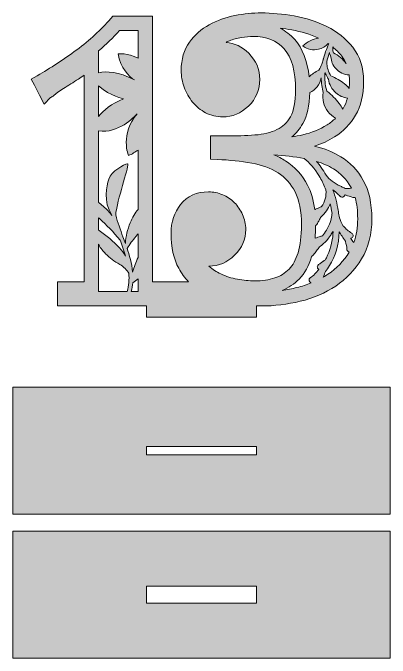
# Model space of a CAD drawing. Header units: inches. Extents: x 2.77 to 7.23, y -8.81 to -1.19.
import ezdxf

# ---------------------------------------------------------------- set-up
doc = ezdxf.new("R2010")
doc.units = ezdxf.units.IN
doc.header["$MEASUREMENT"] = 0
doc.layers.add('_U+2018_U+043B_U+043E_U+0439_1', color=7, linetype='Continuous')

# ---------------------------------------------------------------- blocks, each defined once
blk = doc.blocks.new('block 2')
at = {"layer": '_U+2018_U+043B_U+043E_U+0439_1', "true_color": 0xffffff}
h = blk.add_hatch(color=7, dxfattribs=at)
h.dxf.hatch_style = 2
edge = h.paths.add_edge_path()
edge.add_spline(control_points=[(6.9135, -3.1664), (6.8467, -3.0482), (6.7568, -2.9541), (6.6464, -2.8868), (6.5558, -2.8317), (6.452, -2.79), (6.3369, -2.7624), (6.4225, -2.7349), (6.5018, -2.6982), (6.5738, -2.6526), (6.6769, -2.5873), (6.7607, -2.5009), (6.8227, -2.3959), (6.8855, -2.2894), (6.9174, -2.1547), (6.9174, -1.9956), (6.9174, -1.8352), (6.8739, -1.6995), (6.7882, -1.5924), (6.7071, -1.491), (6.6045, -1.4088), (6.4833, -1.3482), (6.3657, -1.2894), (6.2352, -1.2473), (6.0955, -1.2229), (5.959, -1.1991), (5.8283, -1.187), (5.7071, -1.187), (5.6069, -1.187), (5.502, -1.1976), (5.3955, -1.2186), (5.2857, -1.2402), (5.1837, -1.2765), (5.0922, -1.3265), (4.9967, -1.3785), (4.9174, -1.4483), (4.8564, -1.5337), (4.7925, -1.6232), (4.76, -1.7351), (4.76, -1.8663), (4.76, -1.9343), (4.7718, -2.0014), (4.795, -2.0655), (4.8181, -2.1297), (4.8517, -2.1886), (4.8947, -2.2405), (4.9385, -2.2935), (4.9905, -2.3361), (5.0492, -2.3673), (5.1102, -2.3997), (5.1778, -2.4163), (5.25, -2.4163), (5.3641, -2.4163), (5.4667, -2.3735), (5.5548, -2.2891), (5.644, -2.2038), (5.6891, -2.0972), (5.6891, -1.9725), (5.6891, -1.8546), (5.6452, -1.7508), (5.5585, -1.664), (5.4817, -1.5873), (5.3916, -1.544), (5.2903, -1.5351), (5.3028, -1.5283), (5.3158, -1.5223), (5.3292, -1.517), (5.3743, -1.4992), (5.4223, -1.486), (5.4715, -1.4778), (5.5221, -1.4694), (5.5688, -1.4651), (5.6101, -1.4651), (5.7683, -1.4651), (5.8883, -1.5134), (5.9772, -1.6127), (6.0672, -1.7134), (6.1129, -1.8764), (6.1129, -2.0971), (6.1129, -2.2357), (6.0924, -2.3423), (6.0521, -2.4139), (6.0126, -2.484), (5.9604, -2.534), (5.8925, -2.5666), (5.8192, -2.6019), (5.7316, -2.6232), (5.6321, -2.6301), (5.5238, -2.6376), (5.4077, -2.6414), (5.2869, -2.6414), (5.2869, -2.6414), (5.19, -2.6414), (5.19, -2.6414), (5.19, -2.6414), (5.1063, -2.6414), (5.1063, -2.6414), (5.1063, -2.6414), (5.1063, -2.7251), (5.1063, -2.7251), (5.1063, -2.7251), (5.1063, -2.8359), (5.1063, -2.8359), (5.1063, -2.8359), (5.1063, -2.9161), (5.1063, -2.9161), (5.1063, -2.9161), (5.1865, -2.9195), (5.1865, -2.9195), (5.3302, -2.9255), (5.4671, -2.9399), (5.5933, -2.9621), (5.7127, -2.9832), (5.8174, -3.022), (5.9046, -3.0774), (5.9897, -3.1314), (6.0556, -3.2048), (6.1062, -3.3017), (6.1566, -3.3984), (6.1821, -3.5307), (6.1821, -3.6947), (6.1821, -3.8242), (6.1686, -3.9341), (6.142, -4.0211), (6.1168, -4.1033), (6.0808, -4.1688), (6.035, -4.2159), (5.9886, -4.2636), (5.9339, -4.2975), (5.8677, -4.3195), (5.7981, -4.3427), (5.7177, -4.3545), (5.6286, -4.3545), (5.5632, -4.3545), (5.4945, -4.3479), (5.4244, -4.3351), (5.3563, -4.3226), (5.2901, -4.3014), (5.2276, -4.2723), (5.1765, -4.2484), (5.1297, -4.2174), (5.0882, -4.18), (5.2039, -4.179), (5.306, -4.136), (5.3916, -4.0523), (5.4788, -3.967), (5.5229, -3.8638), (5.5229, -3.7455), (5.5229, -3.6847), (5.5104, -3.6258), (5.4856, -3.5705), (5.4613, -3.5165), (5.4291, -3.4693), (5.3899, -3.4301), (5.3502, -3.3903), (5.3033, -3.3587), (5.2506, -3.3362), (5.1971, -3.3133), (5.141, -3.3017), (5.0838, -3.3017), (4.9437, -3.3017), (4.8325, -3.3518), (4.7531, -3.4507), (4.678, -3.544), (4.64, -3.6587), (4.64, -3.7917), (4.64, -3.9561), (4.6706, -4.0955), (4.7311, -4.2058), (4.7635, -4.2652), (4.8023, -4.3185), (4.8468, -4.3658), (4.8468, -4.3658), (4.746, -4.3658), (4.746, -4.3658), (4.746, -4.3658), (4.6877, -4.3658), (4.6877, -4.3658), (4.6877, -4.3658), (4.6606, -4.3658), (4.6606, -4.3658), (4.6606, -4.3658), (4.4206, -4.3658), (4.4206, -4.3658), (4.4206, -4.3658), (4.4206, -1.3102), (4.4206, -1.3102), (4.4206, -1.3102), (4.4206, -1.2247), (4.4206, -1.2247), (4.4206, -1.2247), (4.3351, -1.2247), (4.3351, -1.2247), (4.3351, -1.2247), (3.9908, -1.2247), (3.9908, -1.2247), (3.9908, -1.2247), (3.9517, -1.2247), (3.9517, -1.2247), (3.9517, -1.2247), (3.9262, -1.2543), (3.9262, -1.2543), (3.8113, -1.3873), (3.6763, -1.5116), (3.525, -1.6235), (3.3711, -1.7374), (3.2137, -1.8402), (3.0572, -1.9292), (3.0572, -1.9292), (2.9857, -1.9698), (2.9857, -1.9698), (2.9857, -1.9698), (3.0236, -2.0429), (3.0236, -2.0429), (3.0236, -2.0429), (3.0849, -2.1608), (3.0849, -2.1608), (3.0849, -2.1608), (3.1387, -2.2642), (3.1387, -2.2642), (3.1387, -2.2642), (3.2153, -2.1876), (3.2153, -2.1876), (3.2296, -2.1819), (3.243, -2.1732), (3.2553, -2.1617), (3.2553, -2.1617), (3.3013, -2.1241), (3.3013, -2.1241), (3.3013, -2.1241), (3.3671, -2.0802), (3.3671, -2.0802), (3.4244, -2.0452), (3.484, -2.0079), (3.5441, -1.9693), (3.5663, -1.9551), (3.5893, -1.9399), (3.613, -1.9238), (3.613, -1.9238), (3.613, -4.3658), (3.613, -4.3658), (3.613, -4.3658), (3.3824, -4.3658), (3.3824, -4.3658), (3.3824, -4.3658), (3.297, -4.3658), (3.297, -4.3658), (3.297, -4.3658), (3.297, -4.4513), (3.297, -4.4513), (3.297, -4.4513), (3.297, -4.5645), (3.297, -4.5645), (3.297, -4.5645), (3.297, -4.6499), (3.297, -4.6499), (3.297, -4.6499), (3.3824, -4.6499), (3.3824, -4.6499), (3.3824, -4.6499), (4.35, -4.6499), (4.35, -4.6499), (4.35, -4.6499), (4.35, -4.7818), (4.35, -4.7818), (4.35, -4.7818), (5.65, -4.7818), (5.65, -4.7818), (5.65, -4.7818), (5.65, -4.6502), (5.65, -4.6502), (5.669, -4.6507), (5.688, -4.651), (5.7071, -4.651), (5.8606, -4.651), (6.0155, -4.6324), (6.1677, -4.5956), (6.3227, -4.5581), (6.4638, -4.4974), (6.5869, -4.4154), (6.712, -4.332), (6.8153, -4.2237), (6.8938, -4.0934), (6.9738, -3.9607), (7.0143, -3.8017), (7.0143, -3.6208), (7.0143, -3.4377), (6.9804, -3.2848), (6.9135, -3.1664)], knot_values=[0, 0, 0, 0, 1, 1, 1, 2, 2, 2, 3, 3, 3, 4, 4, 4, 5, 5, 5, 6, 6, 6, 7, 7, 7, 8, 8, 8, 9, 9, 9, 10, 10, 10, 11, 11, 11, 12, 12, 12, 13, 13, 13, 14, 14, 14, 15, 15, 15, 16, 16, 16, 17, 17, 17, 18, 18, 18, 19, 19, 19, 20, 20, 20, 21, 21, 21, 22, 22, 22, 23, 23, 23, 24, 24, 24, 25, 25, 25, 26, 26, 26, 27, 27, 27, 28, 28, 28, 29, 29, 29, 30, 30, 30, 31, 31, 31, 32, 32, 32, 33, 33, 33, 34, 34, 34, 35, 35, 35, 36, 36, 36, 37, 37, 37, 38, 38, 38, 39, 39, 39, 40, 40, 40, 41, 41, 41, 42, 42, 42, 43, 43, 43, 44, 44, 44, 45, 45, 45, 46, 46, 46, 47, 47, 47, 48, 48, 48, 49, 49, 49, 50, 50, 50, 51, 51, 51, 52, 52, 52, 53, 53, 53, 54, 54, 54, 55, 55, 55, 56, 56, 56, 57, 57, 57, 58, 58, 58, 59, 59, 59, 60, 60, 60, 61, 61, 61, 62, 62, 62, 63, 63, 63, 64, 64, 64, 65, 65, 65, 66, 66, 66, 67, 67, 67, 68, 68, 68, 69, 69, 69, 70, 70, 70, 71, 71, 71, 72, 72, 72, 73, 73, 73, 74, 74, 74, 75, 75, 75, 76, 76, 76, 77, 77, 77, 78, 78, 78, 79, 79, 79, 80, 80, 80, 81, 81, 81, 82, 82, 82, 83, 83, 83, 84, 84, 84, 85, 85, 85, 86, 86, 86, 87, 87, 87, 88, 88, 88, 89, 89, 89, 90, 90, 90, 91, 91, 91, 92, 92, 92, 93, 93, 93, 94, 94, 94, 95, 95, 95, 96, 96, 96, 96], degree=3, periodic=1)
edge = h.paths.add_edge_path()
edge.add_spline(control_points=[(4.2497, -4.0798), (4.2249, -4.1315), (4.2039, -4.1884), (4.186, -4.2524), (4.1859, -4.252), (4.1857, -4.2516), (4.1856, -4.2511), (4.1759, -4.1476), (4.1456, -4.0473), (4.12, -3.9709), (4.15, -3.9213), (4.1874, -3.875), (4.2236, -3.8302), (4.2323, -3.8195), (4.241, -3.8086), (4.2497, -3.7977), (4.2497, -3.7977), (4.2497, -4.0798), (4.2497, -4.0798)], knot_values=[0, 0, 0, 0, 1, 1, 1, 2, 2, 2, 3, 3, 3, 4, 4, 4, 5, 5, 5, 6, 6, 6, 6], degree=3, periodic=1)
edge = h.paths.add_edge_path()
edge.add_spline(control_points=[(3.7839, -2.0506), (3.9248, -2.173), (4.0771, -2.2025), (4.0771, -2.2025), (3.9323, -2.2596), (3.8405, -2.3406), (3.7839, -2.4104), (3.7839, -2.4104), (3.7839, -2.0506), (3.7839, -2.0506)], knot_values=[0, 0, 0, 0, 1, 1, 1, 2, 2, 2, 3, 3, 3, 3], degree=3, periodic=1)
edge = h.paths.add_edge_path()
edge.add_spline(control_points=[(3.7839, -3.6077), (3.7884, -3.6121), (3.793, -3.6167), (3.7976, -3.6209), (3.875, -3.6921), (3.954, -3.7745), (4.0391, -3.8726), (4.0602, -3.9301), (4.0835, -3.9949), (4.1023, -4.0604), (4.0812, -4.0275), (4.057, -3.9954), (4.0298, -3.9644), (3.9599, -3.8847), (3.8736, -3.8213), (3.7901, -3.7599), (3.7901, -3.7599), (3.7839, -3.7553), (3.7839, -3.7553), (3.7839, -3.7553), (3.7839, -3.6077), (3.7839, -3.6077)], knot_values=[0, 0, 0, 0, 1, 1, 1, 2, 2, 2, 3, 3, 3, 4, 4, 4, 5, 5, 5, 6, 6, 6, 7, 7, 7, 7], degree=3, periodic=1)
edge = h.paths.add_edge_path()
edge.add_spline(control_points=[(4.0997, -3.912), (4.0903, -3.8856), (4.0807, -3.8592), (4.0712, -3.8333), (4.0405, -3.7491), (4.0088, -3.6621), (3.9861, -3.5757), (3.9866, -3.5611), (3.9881, -3.5463), (3.9901, -3.5316), (4.0212, -3.3445), (4.1521, -2.9734), (4.1236, -2.9718), (4.0917, -2.97), (3.9303, -3.064), (3.9037, -3.1509), (3.8779, -3.2351), (3.8338, -3.4128), (3.9396, -3.5788), (3.9398, -3.5795), (3.94, -3.5802), (3.9402, -3.5809), (3.9303, -3.5662), (3.9199, -3.5529), (3.909, -3.5408), (3.874, -3.5018), (3.8328, -3.468), (3.793, -3.4354), (3.79, -3.4329), (3.7869, -3.4304), (3.7839, -3.4278), (3.7839, -3.4278), (3.7839, -2.5793), (3.7839, -2.5793), (4.0109, -2.6196), (4.205, -2.416), (4.2379, -2.3793), (4.0326, -2.6194), (4.1366, -2.8739), (4.1366, -2.8739), (4.1797, -2.8546), (4.2171, -2.8323), (4.2497, -2.808), (4.2497, -2.808), (4.2497, -3.5088), (4.2497, -3.5088), (4.2132, -3.5538), (4.1817, -3.6073), (4.1569, -3.6683), (4.1252, -3.7463), (4.106, -3.8281), (4.0997, -3.912)], knot_values=[0, 0, 0, 0, 1, 1, 1, 2, 2, 2, 3, 3, 3, 4, 4, 4, 5, 5, 5, 6, 6, 6, 7, 7, 7, 8, 8, 8, 9, 9, 9, 10, 10, 10, 11, 11, 11, 12, 12, 12, 13, 13, 13, 14, 14, 14, 15, 15, 15, 16, 16, 16, 17, 17, 17, 17], degree=3, periodic=1)
edge = h.paths.add_edge_path()
edge.add_spline(control_points=[(3.7839, -1.6357), (3.8725, -1.5597), (3.9547, -1.4794), (4.0295, -1.3956), (4.0295, -1.3956), (4.2497, -1.3956), (4.2497, -1.3956), (4.2497, -1.3956), (4.2497, -1.7233), (4.2497, -1.7233), (4.1236, -1.6558), (4.0141, -1.6706), (4.0141, -1.6706), (4.0441, -1.8411), (4.1436, -1.9358), (4.2062, -1.9798), (4.0191, -1.8772), (3.8743, -1.876), (3.7839, -1.8941), (3.7839, -1.8941), (3.7839, -1.7582), (3.7839, -1.7582), (3.7839, -1.7582), (3.7839, -1.6357), (3.7839, -1.6357)], knot_values=[0, 0, 0, 0, 1, 1, 1, 2, 2, 2, 3, 3, 3, 4, 4, 4, 5, 5, 5, 6, 6, 6, 7, 7, 7, 8, 8, 8, 8], degree=3, periodic=1)
edge = h.paths.add_edge_path()
edge.add_spline(control_points=[(3.7839, -4.4513), (3.7839, -4.4513), (3.7839, -3.9223), (3.7839, -3.9223), (3.7844, -3.9235), (3.7849, -3.9247), (3.7855, -3.926), (3.8072, -3.9715), (3.8412, -4.0087), (3.8658, -4.0335), (3.9164, -4.0843), (3.968, -4.1232), (4.0332, -4.1593), (4.0808, -4.1857), (4.1174, -4.2309), (4.1411, -4.2633), (4.1468, -4.3401), (4.1398, -4.4112), (4.1203, -4.479), (4.1203, -4.479), (3.7839, -4.479), (3.7839, -4.479), (3.7839, -4.479), (3.7839, -4.4513), (3.7839, -4.4513)], knot_values=[0, 0, 0, 0, 1, 1, 1, 2, 2, 2, 3, 3, 3, 4, 4, 4, 5, 5, 5, 6, 6, 6, 7, 7, 7, 8, 8, 8, 8], degree=3, periodic=1)
edge = h.paths.add_edge_path()
edge.add_spline(control_points=[(4.2497, -4.479), (4.2497, -4.479), (4.1694, -4.479), (4.1694, -4.479), (4.1779, -4.4457), (4.1838, -4.4116), (4.1867, -4.3761), (4.2087, -4.363), (4.2297, -4.3473), (4.2497, -4.329), (4.2497, -4.329), (4.2497, -4.4513), (4.2497, -4.4513), (4.2497, -4.4513), (4.2497, -4.479), (4.2497, -4.479)], knot_values=[0, 0, 0, 0, 1, 1, 1, 2, 2, 2, 3, 3, 3, 4, 4, 4, 5, 5, 5, 5], degree=3, periodic=1)
edge = h.paths.add_edge_path()
edge.add_spline(control_points=[(6.7678, -3.2488), (6.7698, -3.2523), (6.7715, -3.2562), (6.7735, -3.2599), (6.7586, -3.2607), (6.743, -3.2609), (6.7267, -3.2609), (6.7174, -3.261), (6.7081, -3.261), (6.6989, -3.2612), (6.6827, -3.2539), (6.6678, -3.2468), (6.655, -3.2406), (6.655, -3.2406), (6.6468, -3.2367), (6.6468, -3.2367), (6.5656, -3.1976), (6.5151, -3.1593), (6.4732, -3.105), (6.4552, -3.0734), (6.4361, -3.0431), (6.4161, -3.0151), (6.397, -2.9874), (6.3788, -2.9636), (6.3609, -2.9424), (6.4338, -2.9647), (6.5003, -2.9938), (6.5593, -3.0297), (6.6451, -3.0819), (6.7152, -3.1557), (6.7678, -3.2488)], knot_values=[0, 0, 0, 0, 1, 1, 1, 2, 2, 2, 3, 3, 3, 4, 4, 4, 5, 5, 5, 6, 6, 6, 7, 7, 7, 8, 8, 8, 9, 9, 9, 10, 10, 10, 10], degree=3, periodic=1)
edge = h.paths.add_edge_path()
edge.add_spline(control_points=[(6.3493, -3.7014), (6.3552, -3.6988), (6.3603, -3.6944), (6.3637, -3.6886), (6.3637, -3.6886), (6.3647, -3.6867), (6.3647, -3.6867), (6.3711, -3.6735), (6.3784, -3.6608), (6.386, -3.6473), (6.3931, -3.6349), (6.4005, -3.622), (6.4071, -3.6086), (6.4082, -3.6066), (6.4091, -3.6047), (6.4099, -3.6027), (6.4612, -3.5544), (6.4997, -3.5002), (6.523, -3.444), (6.5312, -3.4795), (6.5379, -3.516), (6.5433, -3.5542), (6.543, -3.5616), (6.5423, -3.5703), (6.5411, -3.5807), (6.5368, -3.634), (6.5163, -3.6889), (6.4764, -3.7547), (6.4623, -3.779), (6.4471, -3.8008), (6.4298, -3.8215), (6.4238, -3.8235), (6.4179, -3.8256), (6.412, -3.8277), (6.412, -3.8277), (6.4029, -3.8309), (6.4029, -3.8309), (6.3934, -3.8344), (6.3646, -3.8439), (6.3427, -3.8502), (6.347, -3.8033), (6.3492, -3.7536), (6.3493, -3.7014)], knot_values=[0, 0, 0, 0, 1, 1, 1, 2, 2, 2, 3, 3, 3, 4, 4, 4, 5, 5, 5, 6, 6, 6, 7, 7, 7, 8, 8, 8, 9, 9, 9, 10, 10, 10, 11, 11, 11, 12, 12, 12, 13, 13, 13, 14, 14, 14, 14], degree=3, periodic=1)
edge = h.paths.add_edge_path()
edge.add_spline(control_points=[(6.6786, -2.3109), (6.676, -2.3152), (6.6733, -2.3193), (6.6707, -2.3235), (6.6574, -2.3005), (6.6431, -2.2782), (6.6274, -2.2568), (6.5886, -2.2038), (6.5415, -2.1562), (6.4825, -2.1133), (6.4666, -2.0583), (6.4574, -1.994), (6.4584, -1.9383), (6.4587, -1.9228), (6.4595, -1.9074), (6.4609, -1.8916), (6.4683, -1.9106), (6.4777, -1.9301), (6.4889, -1.9506), (6.4925, -1.9572), (6.4966, -1.9636), (6.5007, -1.9701), (6.5098, -2.032), (6.5407, -2.0908), (6.5878, -2.1322), (6.6264, -2.166), (6.6752, -2.1875), (6.726, -2.1948), (6.7143, -2.2379), (6.6987, -2.2768), (6.6786, -2.3109)], knot_values=[0, 0, 0, 0, 1, 1, 1, 2, 2, 2, 3, 3, 3, 4, 4, 4, 5, 5, 5, 6, 6, 6, 7, 7, 7, 8, 8, 8, 9, 9, 9, 10, 10, 10, 10], degree=3, periodic=1)
edge = h.paths.add_edge_path()
edge.add_spline(control_points=[(6.53, -1.7072), (6.533, -1.758), (6.5526, -1.8079), (6.5868, -1.8458), (6.6269, -1.8903), (6.6857, -1.917), (6.7456, -1.9194), (6.7484, -1.9437), (6.7501, -1.9689), (6.7501, -1.9956), (6.7501, -2.0248), (6.7487, -2.0528), (6.7462, -2.0797), (6.7291, -2.0598), (6.7103, -2.0412), (6.69, -2.0247), (6.6429, -1.9862), (6.5894, -1.9564), (6.528, -1.9292), (6.5254, -1.9243), (6.5227, -1.9196), (6.5203, -1.9145), (6.4944, -1.8617), (6.4824, -1.8184), (6.4827, -1.7775), (6.4825, -1.7692), (6.4826, -1.7625), (6.4828, -1.7563), (6.491, -1.721), (6.5007, -1.6875), (6.512, -1.6553), (6.5161, -1.6727), (6.5222, -1.69), (6.53, -1.7072)], knot_values=[0, 0, 0, 0, 1, 1, 1, 2, 2, 2, 3, 3, 3, 4, 4, 4, 5, 5, 5, 6, 6, 6, 7, 7, 7, 8, 8, 8, 9, 9, 9, 10, 10, 10, 11, 11, 11, 11], degree=3, periodic=1)
edge = h.paths.add_edge_path()
edge.add_spline(control_points=[(6.6576, -1.6969), (6.6793, -1.724), (6.6968, -1.7536), (6.7108, -1.7858), (6.6713, -1.7339), (6.6201, -1.6899), (6.5593, -1.6579), (6.5573, -1.6511), (6.5555, -1.6439), (6.5539, -1.6362), (6.5514, -1.6229), (6.5505, -1.6066), (6.5512, -1.5898), (6.5905, -1.6219), (6.6262, -1.6576), (6.6576, -1.6969)], knot_values=[0, 0, 0, 0, 1, 1, 1, 2, 2, 2, 3, 3, 3, 4, 4, 4, 5, 5, 5, 5], degree=3, periodic=1)
edge = h.paths.add_edge_path()
edge.add_spline(control_points=[(6.1019, -1.5011), (6.0517, -1.4451), (5.9939, -1.4005), (5.9287, -1.3676), (5.9737, -1.3728), (6.0198, -1.3795), (6.0667, -1.3877), (6.1807, -1.4075), (6.287, -1.4407), (6.3836, -1.486), (6.3146, -1.4968), (6.2483, -1.5286), (6.1981, -1.578), (6.2503, -1.6179), (6.3208, -1.6326), (6.3846, -1.617), (6.4276, -1.6065), (6.4669, -1.5823), (6.4965, -1.5494), (6.4991, -1.5511), (6.5016, -1.5528), (6.5041, -1.5545), (6.4771, -1.6118), (6.4559, -1.672), (6.4419, -1.7318), (6.4407, -1.7345), (6.4401, -1.7371), (6.4397, -1.7391), (6.4395, -1.7398), (6.4394, -1.7405), (6.4388, -1.7425), (6.4351, -1.7583), (6.4306, -1.7765), (6.4241, -1.7935), (6.4151, -1.8158), (6.4032, -1.8389), (6.3889, -1.8624), (6.3883, -1.863), (6.3876, -1.8637), (6.3869, -1.8643), (6.3429, -1.8838), (6.3044, -1.9113), (6.2726, -1.9442), (6.2532, -1.7553), (6.1961, -1.6065), (6.1019, -1.5011)], knot_values=[0, 0, 0, 0, 1, 1, 1, 2, 2, 2, 3, 3, 3, 4, 4, 4, 5, 5, 5, 6, 6, 6, 7, 7, 7, 8, 8, 8, 9, 9, 9, 10, 10, 10, 11, 11, 11, 12, 12, 12, 13, 13, 13, 14, 14, 14, 15, 15, 15, 15], degree=3, periodic=1)
edge = h.paths.add_edge_path()
edge.add_spline(control_points=[(6.1978, -2.496), (6.2499, -2.4036), (6.2768, -2.2828), (6.2799, -2.1275), (6.3131, -2.112), (6.3429, -2.0894), (6.366, -2.0611), (6.3913, -2.0301), (6.4081, -1.9926), (6.4158, -1.9534), (6.4159, -2.0163), (6.4239, -2.0746), (6.4395, -2.1282), (6.4256, -2.2061), (6.4449, -2.2899), (6.4932, -2.3527), (6.518, -2.3849), (6.5503, -2.4109), (6.5863, -2.4297), (6.5556, -2.4603), (6.5216, -2.4876), (6.4842, -2.5113), (6.4004, -2.5644), (6.3037, -2.6034), (6.1967, -2.6273), (6.1543, -2.6368), (6.1112, -2.6452), (6.0676, -2.6524), (6.1193, -2.6103), (6.1629, -2.5581), (6.1978, -2.496)], knot_values=[0, 0, 0, 0, 1, 1, 1, 2, 2, 2, 3, 3, 3, 4, 4, 4, 5, 5, 5, 6, 6, 6, 7, 7, 7, 8, 8, 8, 9, 9, 9, 10, 10, 10, 10], degree=3, periodic=1)
edge = h.paths.add_edge_path()
edge.add_spline(control_points=[(5.9943, -2.9361), (5.9515, -2.909), (5.9056, -2.8851), (5.8566, -2.8647), (5.9787, -2.8731), (6.098, -2.8879), (6.2123, -2.9081), (6.2765, -2.9551), (6.3362, -3.0248), (6.3942, -3.1213), (6.3942, -3.1213), (6.3956, -3.1237), (6.3956, -3.1237), (6.3965, -3.1253), (6.3975, -3.1269), (6.3984, -3.1284), (6.3984, -3.1284), (6.4016, -3.1337), (6.4016, -3.1337), (6.4287, -3.1813), (6.4516, -3.2286), (6.4713, -3.2779), (6.4748, -3.3138), (6.4718, -3.3551), (6.4636, -3.384), (6.4528, -3.4206), (6.4387, -3.447), (6.4198, -3.4758), (6.417, -3.477), (6.4144, -3.4783), (6.4122, -3.4794), (6.4122, -3.4794), (6.4038, -3.4836), (6.4038, -3.4836), (6.3927, -3.4891), (6.3823, -3.4943), (6.3716, -3.4985), (6.3606, -3.5032), (6.3535, -3.5059), (6.3465, -3.5085), (6.3439, -3.5095), (6.3411, -3.5105), (6.3383, -3.5116), (6.3241, -3.4004), (6.2961, -3.3042), (6.2545, -3.2243), (6.1909, -3.1023), (6.1034, -3.0054), (5.9943, -2.9361)], knot_values=[0, 0, 0, 0, 1, 1, 1, 2, 2, 2, 3, 3, 3, 4, 4, 4, 5, 5, 5, 6, 6, 6, 7, 7, 7, 8, 8, 8, 9, 9, 9, 10, 10, 10, 11, 11, 11, 12, 12, 12, 13, 13, 13, 14, 14, 14, 15, 15, 15, 16, 16, 16, 16], degree=3, periodic=1)
edge = h.paths.add_edge_path()
edge.add_spline(control_points=[(6.1284, -4.433), (6.0702, -4.4471), (6.0116, -4.4582), (5.9529, -4.4665), (6.0303, -4.4359), (6.0981, -4.3909), (6.1549, -4.3325), (6.2194, -4.2663), (6.2688, -4.178), (6.3019, -4.0701), (6.3028, -4.0672), (6.3036, -4.0641), (6.3044, -4.0612), (6.3126, -4.0594), (6.3199, -4.0546), (6.3248, -4.0473), (6.3365, -4.0313), (6.3485, -4.0154), (6.3605, -3.9996), (6.372, -3.9844), (6.3835, -3.9692), (6.3948, -3.9539), (6.3949, -3.9537), (6.3951, -3.9535), (6.3952, -3.9533), (6.4317, -3.9255), (6.4636, -3.8956), (6.4904, -3.8641), (6.4904, -3.8641), (6.5054, -3.8458), (6.5054, -3.8458), (6.5133, -3.8356), (6.5206, -3.8253), (6.5275, -3.8148), (6.5379, -3.7992), (6.5474, -3.784), (6.556, -3.769), (6.5557, -3.7784), (6.5552, -3.7877), (6.5546, -3.7971), (6.5478, -3.8915), (6.5174, -4.0031), (6.4772, -4.0811), (6.4732, -4.0888), (6.4692, -4.0964), (6.4651, -4.1039), (6.4601, -4.1072), (6.4561, -4.1104), (6.4524, -4.1132), (6.4491, -4.1158), (6.4459, -4.1184), (6.4419, -4.1209), (6.4419, -4.1209), (6.44, -4.1222), (6.44, -4.1222), (6.4362, -4.125), (6.4254, -4.1324), (6.4136, -4.1406), (6.4036, -4.1474), (6.3929, -4.1548), (6.3849, -4.1605), (6.3754, -4.1662), (6.3696, -4.1758), (6.3691, -4.1869), (6.3686, -4.199), (6.3747, -4.2106), (6.385, -4.2171), (6.3862, -4.2179), (6.3875, -4.2185), (6.3888, -4.2191), (6.3576, -4.2575), (6.3234, -4.2902), (6.2843, -4.3194), (6.2843, -4.3194), (6.2813, -4.322), (6.2813, -4.322), (6.2693, -4.3341), (6.2685, -4.353), (6.2794, -4.3668), (6.2842, -4.373), (6.2906, -4.377), (6.2975, -4.3789), (6.2437, -4.4005), (6.1873, -4.4187), (6.1284, -4.433)], knot_values=[0, 0, 0, 0, 1, 1, 1, 2, 2, 2, 3, 3, 3, 4, 4, 4, 5, 5, 5, 6, 6, 6, 7, 7, 7, 8, 8, 8, 9, 9, 9, 10, 10, 10, 11, 11, 11, 12, 12, 12, 13, 13, 13, 14, 14, 14, 15, 15, 15, 16, 16, 16, 17, 17, 17, 18, 18, 18, 19, 19, 19, 20, 20, 20, 21, 21, 21, 22, 22, 22, 23, 23, 23, 24, 24, 24, 25, 25, 25, 26, 26, 26, 27, 27, 27, 28, 28, 28, 28], degree=3, periodic=1)
edge = h.paths.add_edge_path()
edge.add_spline(control_points=[(6.4941, -4.2762), (6.4767, -4.2878), (6.4586, -4.2988), (6.4402, -4.3095), (6.4497, -4.2876), (6.458, -4.2663), (6.4647, -4.2444), (6.4649, -4.2438), (6.4651, -4.2431), (6.4653, -4.2424), (6.4801, -4.223), (6.4955, -4.201), (6.5132, -4.1737), (6.5835, -4.064), (6.6223, -3.9298), (6.629, -3.7737), (6.649, -3.8088), (6.6729, -3.8451), (6.7012, -3.8838), (6.7015, -3.8849), (6.7018, -3.8859), (6.7021, -3.8868), (6.7021, -3.8868), (6.703, -3.8908), (6.703, -3.8908), (6.7103, -3.9168), (6.717, -3.9528), (6.7186, -3.9749), (6.7186, -3.9749), (6.7186, -3.9771), (6.7186, -3.9771), (6.7186, -3.9771), (6.719, -3.9785), (6.719, -3.9785), (6.719, -3.9785), (6.7191, -3.9795), (6.7191, -3.9795), (6.7192, -3.9808), (6.7193, -3.9822), (6.7195, -3.9838), (6.7195, -3.9838), (6.7204, -3.9919), (6.7204, -3.9919), (6.7204, -3.9919), (6.7217, -3.9926), (6.7217, -3.9926), (6.7225, -3.9949), (6.7236, -3.9973), (6.7252, -3.9996), (6.7301, -4.0072), (6.7377, -4.0122), (6.7462, -4.0139), (6.681, -4.1197), (6.5964, -4.208), (6.4941, -4.2762)], knot_values=[0, 0, 0, 0, 1, 1, 1, 2, 2, 2, 3, 3, 3, 4, 4, 4, 5, 5, 5, 6, 6, 6, 7, 7, 7, 8, 8, 8, 9, 9, 9, 10, 10, 10, 11, 11, 11, 12, 12, 12, 13, 13, 13, 14, 14, 14, 15, 15, 15, 16, 16, 16, 17, 17, 17, 18, 18, 18, 18], degree=3, periodic=1)
edge = h.paths.add_edge_path()
edge.add_spline(control_points=[(6.8009, -3.9003), (6.7878, -3.8838), (6.7754, -3.8676), (6.7638, -3.8519), (6.766, -3.8515), (6.7682, -3.851), (6.7704, -3.8502), (6.7818, -3.8459), (6.79, -3.8359), (6.7919, -3.8241), (6.7937, -3.8122), (6.7889, -3.8004), (6.7789, -3.7927), (6.7789, -3.7927), (6.7765, -3.791), (6.7765, -3.791), (6.7368, -3.7666), (6.7093, -3.7402), (6.6774, -3.7083), (6.6774, -3.7083), (6.6754, -3.7065), (6.6754, -3.7065), (6.6747, -3.7059), (6.6739, -3.7049), (6.6731, -3.7039), (6.6722, -3.7028), (6.6712, -3.7017), (6.6702, -3.7006), (6.6545, -3.6686), (6.6419, -3.6372), (6.6327, -3.6075), (6.6263, -3.5849), (6.6225, -3.5605), (6.6194, -3.5393), (6.6194, -3.5393), (6.619, -3.5369), (6.619, -3.5369), (6.6188, -3.5364), (6.6188, -3.5357), (6.6187, -3.535), (6.6183, -3.5322), (6.6179, -3.5284), (6.6165, -3.5241), (6.6046, -3.4413), (6.5829, -3.3572), (6.5528, -3.2764), (6.568, -3.2887), (6.5765, -3.2956), (6.59, -3.3075), (6.59, -3.3075), (6.5914, -3.3086), (6.5914, -3.3086), (6.6, -3.3153), (6.6098, -3.3252), (6.6202, -3.3357), (6.6271, -3.3428), (6.6342, -3.35), (6.6414, -3.3567), (6.6414, -3.3567), (6.6438, -3.359), (6.6438, -3.359), (6.6438, -3.359), (6.6467, -3.3605), (6.6467, -3.3605), (6.6614, -3.3685), (6.6795, -3.3645), (6.6897, -3.3509), (6.6929, -3.3468), (6.6949, -3.3422), (6.696, -3.3374), (6.6965, -3.3376), (6.697, -3.3378), (6.6976, -3.338), (6.7071, -3.3411), (6.716, -3.3442), (6.7249, -3.3474), (6.7533, -3.3575), (6.7826, -3.3679), (6.8142, -3.3701), (6.8142, -3.3701), (6.8169, -3.3703), (6.8169, -3.3703), (6.8368, -3.4424), (6.847, -3.5261), (6.847, -3.6208), (6.847, -3.724), (6.8313, -3.8173), (6.8009, -3.9003)], knot_values=[0, 0, 0, 0, 1, 1, 1, 2, 2, 2, 3, 3, 3, 4, 4, 4, 5, 5, 5, 6, 6, 6, 7, 7, 7, 8, 8, 8, 9, 9, 9, 10, 10, 10, 11, 11, 11, 12, 12, 12, 13, 13, 13, 14, 14, 14, 15, 15, 15, 16, 16, 16, 17, 17, 17, 18, 18, 18, 19, 19, 19, 20, 20, 20, 21, 21, 21, 22, 22, 22, 23, 23, 23, 24, 24, 24, 25, 25, 25, 26, 26, 26, 27, 27, 27, 28, 28, 28, 29, 29, 29, 29], degree=3, periodic=1)
h = blk.add_hatch(color=7, dxfattribs=at)
h.dxf.hatch_style = 2
h.paths.add_polyline_path([(2.7699, -5.6109), (2.7699, -7.1109), (7.2301, -7.1109), (7.2301, -5.6109)])
h.paths.add_polyline_path([(5.65, -6.4109), (4.35, -6.4109), (4.35, -6.3109), (5.65, -6.3109)])
h = blk.add_hatch(color=7, dxfattribs=at)
h.dxf.hatch_style = 2
h.paths.add_polyline_path([(2.7699, -7.313), (2.7699, -8.813), (7.2301, -8.813), (7.2301, -7.313)])
h.paths.add_polyline_path([(5.65, -8.163), (4.35, -8.163), (4.35, -7.963), (5.65, -7.963)])
at = {"layer": '_U+2018_U+043B_U+043E_U+0439_1', "lineweight": 0}
for points in [[(2.7699, -5.6109), (2.7699, -7.1109), (7.2301, -7.1109), (7.2301, -5.6109), (2.7699, -5.6109)], [(5.65, -6.4109), (4.35, -6.4109), (4.35, -6.3109), (5.65, -6.3109), (5.65, -6.4109)], [(2.7699, -7.313), (2.7699, -8.813), (7.2301, -8.813), (7.2301, -7.313), (2.7699, -7.313)], [(5.65, -8.163), (4.35, -8.163), (4.35, -7.963), (5.65, -7.963), (5.65, -8.163)]]:
    blk.add_lwpolyline(points, dxfattribs=at)
for points, knots in [([(6.9135, -3.1664), (6.8467, -3.0482), (6.7568, -2.9541), (6.6464, -2.8868), (6.5558, -2.8317), (6.452, -2.79), (6.3369, -2.7624), (6.4225, -2.7349), (6.5018, -2.6982), (6.5738, -2.6526), (6.6769, -2.5873), (6.7607, -2.5009), (6.8227, -2.3959), (6.8855, -2.2894), (6.9174, -2.1547), (6.9174, -1.9956), (6.9174, -1.8352), (6.8739, -1.6995), (6.7882, -1.5924), (6.7071, -1.491), (6.6045, -1.4088), (6.4833, -1.3482), (6.3657, -1.2894), (6.2352, -1.2473), (6.0955, -1.2229), (5.959, -1.1991), (5.8283, -1.187), (5.7071, -1.187), (5.6069, -1.187), (5.502, -1.1976), (5.3955, -1.2186), (5.2857, -1.2402), (5.1837, -1.2765), (5.0922, -1.3265), (4.9967, -1.3785), (4.9174, -1.4483), (4.8564, -1.5337), (4.7925, -1.6232), (4.76, -1.7351), (4.76, -1.8663), (4.76, -1.9343), (4.7718, -2.0014), (4.795, -2.0655), (4.8181, -2.1297), (4.8517, -2.1886), (4.8947, -2.2405), (4.9385, -2.2935), (4.9905, -2.3361), (5.0492, -2.3673), (5.1102, -2.3997), (5.1778, -2.4163), (5.25, -2.4163), (5.3641, -2.4163), (5.4667, -2.3735), (5.5548, -2.2891), (5.644, -2.2038), (5.6891, -2.0972), (5.6891, -1.9725), (5.6891, -1.8546), (5.6452, -1.7508), (5.5585, -1.664), (5.4817, -1.5873), (5.3916, -1.544), (5.2903, -1.5351), (5.3028, -1.5283), (5.3158, -1.5223), (5.3292, -1.517), (5.3743, -1.4992), (5.4223, -1.486), (5.4715, -1.4778), (5.5221, -1.4694), (5.5688, -1.4651), (5.6101, -1.4651), (5.7683, -1.4651), (5.8883, -1.5134), (5.9772, -1.6127), (6.0672, -1.7134), (6.1129, -1.8764), (6.1129, -2.0971), (6.1129, -2.2357), (6.0924, -2.3423), (6.0521, -2.4139), (6.0126, -2.484), (5.9604, -2.534), (5.8925, -2.5666), (5.8192, -2.6019), (5.7316, -2.6232), (5.6321, -2.6301), (5.5238, -2.6376), (5.4077, -2.6414), (5.2869, -2.6414), (5.2869, -2.6414), (5.19, -2.6414), (5.19, -2.6414), (5.19, -2.6414), (5.1063, -2.6414), (5.1063, -2.6414), (5.1063, -2.6414), (5.1063, -2.7251), (5.1063, -2.7251), (5.1063, -2.7251), (5.1063, -2.8359), (5.1063, -2.8359), (5.1063, -2.8359), (5.1063, -2.9161), (5.1063, -2.9161), (5.1063, -2.9161), (5.1865, -2.9195), (5.1865, -2.9195), (5.3302, -2.9255), (5.4671, -2.9399), (5.5933, -2.9621), (5.7127, -2.9832), (5.8174, -3.022), (5.9046, -3.0774), (5.9897, -3.1314), (6.0556, -3.2048), (6.1062, -3.3017), (6.1566, -3.3984), (6.1821, -3.5307), (6.1821, -3.6947), (6.1821, -3.8242), (6.1686, -3.9341), (6.142, -4.0211), (6.1168, -4.1033), (6.0808, -4.1688), (6.035, -4.2159), (5.9886, -4.2636), (5.9339, -4.2975), (5.8677, -4.3195), (5.7981, -4.3427), (5.7177, -4.3545), (5.6286, -4.3545), (5.5632, -4.3545), (5.4945, -4.3479), (5.4244, -4.3351), (5.3563, -4.3226), (5.2901, -4.3014), (5.2276, -4.2723), (5.1765, -4.2484), (5.1297, -4.2174), (5.0882, -4.18), (5.2039, -4.179), (5.306, -4.136), (5.3916, -4.0523), (5.4788, -3.967), (5.5229, -3.8638), (5.5229, -3.7455), (5.5229, -3.6847), (5.5104, -3.6258), (5.4856, -3.5705), (5.4613, -3.5165), (5.4291, -3.4693), (5.3899, -3.4301), (5.3502, -3.3903), (5.3033, -3.3587), (5.2506, -3.3362), (5.1971, -3.3133), (5.141, -3.3017), (5.0838, -3.3017), (4.9437, -3.3017), (4.8325, -3.3518), (4.7531, -3.4507), (4.678, -3.544), (4.64, -3.6587), (4.64, -3.7917), (4.64, -3.9561), (4.6706, -4.0955), (4.7311, -4.2058), (4.7635, -4.2652), (4.8023, -4.3185), (4.8468, -4.3658), (4.8468, -4.3658), (4.746, -4.3658), (4.746, -4.3658), (4.746, -4.3658), (4.6877, -4.3658), (4.6877, -4.3658), (4.6877, -4.3658), (4.6606, -4.3658), (4.6606, -4.3658), (4.6606, -4.3658), (4.4206, -4.3658), (4.4206, -4.3658), (4.4206, -4.3658), (4.4206, -1.3102), (4.4206, -1.3102), (4.4206, -1.3102), (4.4206, -1.2247), (4.4206, -1.2247), (4.4206, -1.2247), (4.3351, -1.2247), (4.3351, -1.2247), (4.3351, -1.2247), (3.9908, -1.2247), (3.9908, -1.2247), (3.9908, -1.2247), (3.9517, -1.2247), (3.9517, -1.2247), (3.9517, -1.2247), (3.9262, -1.2543), (3.9262, -1.2543), (3.8113, -1.3873), (3.6763, -1.5116), (3.525, -1.6235), (3.3711, -1.7374), (3.2137, -1.8402), (3.0572, -1.9292), (3.0572, -1.9292), (2.9857, -1.9698), (2.9857, -1.9698), (2.9857, -1.9698), (3.0236, -2.0429), (3.0236, -2.0429), (3.0236, -2.0429), (3.0849, -2.1608), (3.0849, -2.1608), (3.0849, -2.1608), (3.1387, -2.2642), (3.1387, -2.2642), (3.1387, -2.2642), (3.2153, -2.1876), (3.2153, -2.1876), (3.2296, -2.1819), (3.243, -2.1732), (3.2553, -2.1617), (3.2553, -2.1617), (3.3013, -2.1241), (3.3013, -2.1241), (3.3013, -2.1241), (3.3671, -2.0802), (3.3671, -2.0802), (3.4244, -2.0452), (3.484, -2.0079), (3.5441, -1.9693), (3.5663, -1.9551), (3.5893, -1.9399), (3.613, -1.9238), (3.613, -1.9238), (3.613, -4.3658), (3.613, -4.3658), (3.613, -4.3658), (3.3824, -4.3658), (3.3824, -4.3658), (3.3824, -4.3658), (3.297, -4.3658), (3.297, -4.3658), (3.297, -4.3658), (3.297, -4.4513), (3.297, -4.4513), (3.297, -4.4513), (3.297, -4.5645), (3.297, -4.5645), (3.297, -4.5645), (3.297, -4.6499), (3.297, -4.6499), (3.297, -4.6499), (3.3824, -4.6499), (3.3824, -4.6499), (3.3824, -4.6499), (4.35, -4.6499), (4.35, -4.6499), (4.35, -4.6499), (4.35, -4.7818), (4.35, -4.7818), (4.35, -4.7818), (5.65, -4.7818), (5.65, -4.7818), (5.65, -4.7818), (5.65, -4.6502), (5.65, -4.6502), (5.669, -4.6507), (5.688, -4.651), (5.7071, -4.651), (5.8606, -4.651), (6.0155, -4.6324), (6.1677, -4.5956), (6.3227, -4.5581), (6.4638, -4.4974), (6.5869, -4.4154), (6.712, -4.332), (6.8153, -4.2237), (6.8938, -4.0934), (6.9738, -3.9607), (7.0143, -3.8017), (7.0143, -3.6208), (7.0143, -3.4377), (6.9804, -3.2848), (6.9135, -3.1664)], [0, 0, 0, 0, 1, 1, 1, 2, 2, 2, 3, 3, 3, 4, 4, 4, 5, 5, 5, 6, 6, 6, 7, 7, 7, 8, 8, 8, 9, 9, 9, 10, 10, 10, 11, 11, 11, 12, 12, 12, 13, 13, 13, 14, 14, 14, 15, 15, 15, 16, 16, 16, 17, 17, 17, 18, 18, 18, 19, 19, 19, 20, 20, 20, 21, 21, 21, 22, 22, 22, 23, 23, 23, 24, 24, 24, 25, 25, 25, 26, 26, 26, 27, 27, 27, 28, 28, 28, 29, 29, 29, 30, 30, 30, 31, 31, 31, 32, 32, 32, 33, 33, 33, 34, 34, 34, 35, 35, 35, 36, 36, 36, 37, 37, 37, 38, 38, 38, 39, 39, 39, 40, 40, 40, 41, 41, 41, 42, 42, 42, 43, 43, 43, 44, 44, 44, 45, 45, 45, 46, 46, 46, 47, 47, 47, 48, 48, 48, 49, 49, 49, 50, 50, 50, 51, 51, 51, 52, 52, 52, 53, 53, 53, 54, 54, 54, 55, 55, 55, 56, 56, 56, 57, 57, 57, 58, 58, 58, 59, 59, 59, 60, 60, 60, 61, 61, 61, 62, 62, 62, 63, 63, 63, 64, 64, 64, 65, 65, 65, 66, 66, 66, 67, 67, 67, 68, 68, 68, 69, 69, 69, 70, 70, 70, 71, 71, 71, 72, 72, 72, 73, 73, 73, 74, 74, 74, 75, 75, 75, 76, 76, 76, 77, 77, 77, 78, 78, 78, 79, 79, 79, 80, 80, 80, 81, 81, 81, 82, 82, 82, 83, 83, 83, 84, 84, 84, 85, 85, 85, 86, 86, 86, 87, 87, 87, 88, 88, 88, 89, 89, 89, 90, 90, 90, 91, 91, 91, 92, 92, 92, 93, 93, 93, 94, 94, 94, 95, 95, 95, 96, 96, 96, 96]), ([(6.1019, -1.5011), (6.0517, -1.4451), (5.9939, -1.4005), (5.9287, -1.3676), (5.9737, -1.3728), (6.0198, -1.3795), (6.0667, -1.3877), (6.1807, -1.4075), (6.287, -1.4407), (6.3836, -1.486), (6.3146, -1.4968), (6.2483, -1.5286), (6.1981, -1.578), (6.2503, -1.6179), (6.3208, -1.6326), (6.3846, -1.617), (6.4276, -1.6065), (6.4669, -1.5823), (6.4965, -1.5494), (6.4991, -1.5511), (6.5016, -1.5528), (6.5041, -1.5545), (6.4771, -1.6118), (6.4559, -1.672), (6.4419, -1.7318), (6.4407, -1.7345), (6.4401, -1.7371), (6.4397, -1.7391), (6.4395, -1.7398), (6.4394, -1.7405), (6.4388, -1.7425), (6.4351, -1.7583), (6.4306, -1.7765), (6.4241, -1.7935), (6.4151, -1.8158), (6.4032, -1.8389), (6.3889, -1.8624), (6.3883, -1.863), (6.3876, -1.8637), (6.3869, -1.8643), (6.3429, -1.8838), (6.3044, -1.9113), (6.2726, -1.9442), (6.2532, -1.7553), (6.1961, -1.6065), (6.1019, -1.5011)], [0, 0, 0, 0, 1, 1, 1, 2, 2, 2, 3, 3, 3, 4, 4, 4, 5, 5, 5, 6, 6, 6, 7, 7, 7, 8, 8, 8, 9, 9, 9, 10, 10, 10, 11, 11, 11, 12, 12, 12, 13, 13, 13, 14, 14, 14, 15, 15, 15, 15]), ([(3.7839, -1.6357), (3.8725, -1.5597), (3.9547, -1.4794), (4.0295, -1.3956), (4.0295, -1.3956), (4.2497, -1.3956), (4.2497, -1.3956), (4.2497, -1.3956), (4.2497, -1.7233), (4.2497, -1.7233), (4.1236, -1.6558), (4.0141, -1.6706), (4.0141, -1.6706), (4.0441, -1.8411), (4.1436, -1.9358), (4.2062, -1.9798), (4.0191, -1.8772), (3.8743, -1.876), (3.7839, -1.8941), (3.7839, -1.8941), (3.7839, -1.7582), (3.7839, -1.7582), (3.7839, -1.7582), (3.7839, -1.6357), (3.7839, -1.6357)], [0, 0, 0, 0, 1, 1, 1, 2, 2, 2, 3, 3, 3, 4, 4, 4, 5, 5, 5, 6, 6, 6, 7, 7, 7, 8, 8, 8, 8]), ([(6.6576, -1.6969), (6.6793, -1.724), (6.6968, -1.7536), (6.7108, -1.7858), (6.6713, -1.7339), (6.6201, -1.6899), (6.5593, -1.6579), (6.5573, -1.6511), (6.5555, -1.6439), (6.5539, -1.6362), (6.5514, -1.6229), (6.5505, -1.6066), (6.5512, -1.5898), (6.5905, -1.6219), (6.6262, -1.6576), (6.6576, -1.6969)], [0, 0, 0, 0, 1, 1, 1, 2, 2, 2, 3, 3, 3, 4, 4, 4, 5, 5, 5, 5]), ([(6.53, -1.7072), (6.533, -1.758), (6.5526, -1.8079), (6.5868, -1.8458), (6.6269, -1.8903), (6.6857, -1.917), (6.7456, -1.9194), (6.7484, -1.9437), (6.7501, -1.9689), (6.7501, -1.9956), (6.7501, -2.0248), (6.7487, -2.0528), (6.7462, -2.0797), (6.7291, -2.0598), (6.7103, -2.0412), (6.69, -2.0247), (6.6429, -1.9862), (6.5894, -1.9564), (6.528, -1.9292), (6.5254, -1.9243), (6.5227, -1.9196), (6.5203, -1.9145), (6.4944, -1.8617), (6.4824, -1.8184), (6.4827, -1.7775), (6.4825, -1.7692), (6.4826, -1.7625), (6.4828, -1.7563), (6.491, -1.721), (6.5007, -1.6875), (6.512, -1.6553), (6.5161, -1.6727), (6.5222, -1.69), (6.53, -1.7072)], [0, 0, 0, 0, 1, 1, 1, 2, 2, 2, 3, 3, 3, 4, 4, 4, 5, 5, 5, 6, 6, 6, 7, 7, 7, 8, 8, 8, 9, 9, 9, 10, 10, 10, 11, 11, 11, 11]), ([(6.6786, -2.3109), (6.676, -2.3152), (6.6733, -2.3193), (6.6707, -2.3235), (6.6574, -2.3005), (6.6431, -2.2782), (6.6274, -2.2568), (6.5886, -2.2038), (6.5415, -2.1562), (6.4825, -2.1133), (6.4666, -2.0583), (6.4574, -1.994), (6.4584, -1.9383), (6.4587, -1.9228), (6.4595, -1.9074), (6.4609, -1.8916), (6.4683, -1.9106), (6.4777, -1.9301), (6.4889, -1.9506), (6.4925, -1.9572), (6.4966, -1.9636), (6.5007, -1.9701), (6.5098, -2.032), (6.5407, -2.0908), (6.5878, -2.1322), (6.6264, -2.166), (6.6752, -2.1875), (6.726, -2.1948), (6.7143, -2.2379), (6.6987, -2.2768), (6.6786, -2.3109)], [0, 0, 0, 0, 1, 1, 1, 2, 2, 2, 3, 3, 3, 4, 4, 4, 5, 5, 5, 6, 6, 6, 7, 7, 7, 8, 8, 8, 9, 9, 9, 10, 10, 10, 10]), ([(6.1978, -2.496), (6.2499, -2.4036), (6.2768, -2.2828), (6.2799, -2.1275), (6.3131, -2.112), (6.3429, -2.0894), (6.366, -2.0611), (6.3913, -2.0301), (6.4081, -1.9926), (6.4158, -1.9534), (6.4159, -2.0163), (6.4239, -2.0746), (6.4395, -2.1282), (6.4256, -2.2061), (6.4449, -2.2899), (6.4932, -2.3527), (6.518, -2.3849), (6.5503, -2.4109), (6.5863, -2.4297), (6.5556, -2.4603), (6.5216, -2.4876), (6.4842, -2.5113), (6.4004, -2.5644), (6.3037, -2.6034), (6.1967, -2.6273), (6.1543, -2.6368), (6.1112, -2.6452), (6.0676, -2.6524), (6.1193, -2.6103), (6.1629, -2.5581), (6.1978, -2.496)], [0, 0, 0, 0, 1, 1, 1, 2, 2, 2, 3, 3, 3, 4, 4, 4, 5, 5, 5, 6, 6, 6, 7, 7, 7, 8, 8, 8, 9, 9, 9, 10, 10, 10, 10]), ([(3.7839, -2.0506), (3.9248, -2.173), (4.0771, -2.2025), (4.0771, -2.2025), (3.9323, -2.2596), (3.8405, -2.3406), (3.7839, -2.4104), (3.7839, -2.4104), (3.7839, -2.0506), (3.7839, -2.0506)], [0, 0, 0, 0, 1, 1, 1, 2, 2, 2, 3, 3, 3, 3]), ([(4.0997, -3.912), (4.0903, -3.8856), (4.0807, -3.8592), (4.0712, -3.8333), (4.0405, -3.7491), (4.0088, -3.6621), (3.9861, -3.5757), (3.9866, -3.5611), (3.9881, -3.5463), (3.9901, -3.5316), (4.0212, -3.3445), (4.1521, -2.9734), (4.1236, -2.9718), (4.0917, -2.97), (3.9303, -3.064), (3.9037, -3.1509), (3.8779, -3.2351), (3.8338, -3.4128), (3.9396, -3.5788), (3.9398, -3.5795), (3.94, -3.5802), (3.9402, -3.5809), (3.9303, -3.5662), (3.9199, -3.5529), (3.909, -3.5408), (3.874, -3.5018), (3.8328, -3.468), (3.793, -3.4354), (3.79, -3.4329), (3.7869, -3.4304), (3.7839, -3.4278), (3.7839, -3.4278), (3.7839, -2.5793), (3.7839, -2.5793), (4.0109, -2.6196), (4.205, -2.416), (4.2379, -2.3793), (4.0326, -2.6194), (4.1366, -2.8739), (4.1366, -2.8739), (4.1797, -2.8546), (4.2171, -2.8323), (4.2497, -2.808), (4.2497, -2.808), (4.2497, -3.5088), (4.2497, -3.5088), (4.2132, -3.5538), (4.1817, -3.6073), (4.1569, -3.6683), (4.1252, -3.7463), (4.106, -3.8281), (4.0997, -3.912)], [0, 0, 0, 0, 1, 1, 1, 2, 2, 2, 3, 3, 3, 4, 4, 4, 5, 5, 5, 6, 6, 6, 7, 7, 7, 8, 8, 8, 9, 9, 9, 10, 10, 10, 11, 11, 11, 12, 12, 12, 13, 13, 13, 14, 14, 14, 15, 15, 15, 16, 16, 16, 17, 17, 17, 17]), ([(5.9943, -2.9361), (5.9515, -2.909), (5.9056, -2.8851), (5.8566, -2.8647), (5.9787, -2.8731), (6.098, -2.8879), (6.2123, -2.9081), (6.2765, -2.9551), (6.3362, -3.0248), (6.3942, -3.1213), (6.3942, -3.1213), (6.3956, -3.1237), (6.3956, -3.1237), (6.3965, -3.1253), (6.3975, -3.1269), (6.3984, -3.1284), (6.3984, -3.1284), (6.4016, -3.1337), (6.4016, -3.1337), (6.4287, -3.1813), (6.4516, -3.2286), (6.4713, -3.2779), (6.4748, -3.3138), (6.4718, -3.3551), (6.4636, -3.384), (6.4528, -3.4206), (6.4387, -3.447), (6.4198, -3.4758), (6.417, -3.477), (6.4144, -3.4783), (6.4122, -3.4794), (6.4122, -3.4794), (6.4038, -3.4836), (6.4038, -3.4836), (6.3927, -3.4891), (6.3823, -3.4943), (6.3716, -3.4985), (6.3606, -3.5032), (6.3535, -3.5059), (6.3465, -3.5085), (6.3439, -3.5095), (6.3411, -3.5105), (6.3383, -3.5116), (6.3241, -3.4004), (6.2961, -3.3042), (6.2545, -3.2243), (6.1909, -3.1023), (6.1034, -3.0054), (5.9943, -2.9361)], [0, 0, 0, 0, 1, 1, 1, 2, 2, 2, 3, 3, 3, 4, 4, 4, 5, 5, 5, 6, 6, 6, 7, 7, 7, 8, 8, 8, 9, 9, 9, 10, 10, 10, 11, 11, 11, 12, 12, 12, 13, 13, 13, 14, 14, 14, 15, 15, 15, 16, 16, 16, 16]), ([(6.7678, -3.2488), (6.7698, -3.2523), (6.7715, -3.2562), (6.7735, -3.2599), (6.7586, -3.2607), (6.743, -3.2609), (6.7267, -3.2609), (6.7174, -3.261), (6.7081, -3.261), (6.6989, -3.2612), (6.6827, -3.2539), (6.6678, -3.2468), (6.655, -3.2406), (6.655, -3.2406), (6.6468, -3.2367), (6.6468, -3.2367), (6.5656, -3.1976), (6.5151, -3.1593), (6.4732, -3.105), (6.4552, -3.0734), (6.4361, -3.0431), (6.4161, -3.0151), (6.397, -2.9874), (6.3788, -2.9636), (6.3609, -2.9424), (6.4338, -2.9647), (6.5003, -2.9938), (6.5593, -3.0297), (6.6451, -3.0819), (6.7152, -3.1557), (6.7678, -3.2488)], [0, 0, 0, 0, 1, 1, 1, 2, 2, 2, 3, 3, 3, 4, 4, 4, 5, 5, 5, 6, 6, 6, 7, 7, 7, 8, 8, 8, 9, 9, 9, 10, 10, 10, 10]), ([(6.8009, -3.9003), (6.7878, -3.8838), (6.7754, -3.8676), (6.7638, -3.8519), (6.766, -3.8515), (6.7682, -3.851), (6.7704, -3.8502), (6.7818, -3.8459), (6.79, -3.8359), (6.7919, -3.8241), (6.7937, -3.8122), (6.7889, -3.8004), (6.7789, -3.7927), (6.7789, -3.7927), (6.7765, -3.791), (6.7765, -3.791), (6.7368, -3.7666), (6.7093, -3.7402), (6.6774, -3.7083), (6.6774, -3.7083), (6.6754, -3.7065), (6.6754, -3.7065), (6.6747, -3.7059), (6.6739, -3.7049), (6.6731, -3.7039), (6.6722, -3.7028), (6.6712, -3.7017), (6.6702, -3.7006), (6.6545, -3.6686), (6.6419, -3.6372), (6.6327, -3.6075), (6.6263, -3.5849), (6.6225, -3.5605), (6.6194, -3.5393), (6.6194, -3.5393), (6.619, -3.5369), (6.619, -3.5369), (6.6188, -3.5364), (6.6188, -3.5357), (6.6187, -3.535), (6.6183, -3.5322), (6.6179, -3.5284), (6.6165, -3.5241), (6.6046, -3.4413), (6.5829, -3.3572), (6.5528, -3.2764), (6.568, -3.2887), (6.5765, -3.2956), (6.59, -3.3075), (6.59, -3.3075), (6.5914, -3.3086), (6.5914, -3.3086), (6.6, -3.3153), (6.6098, -3.3252), (6.6202, -3.3357), (6.6271, -3.3428), (6.6342, -3.35), (6.6414, -3.3567), (6.6414, -3.3567), (6.6438, -3.359), (6.6438, -3.359), (6.6438, -3.359), (6.6467, -3.3605), (6.6467, -3.3605), (6.6614, -3.3685), (6.6795, -3.3645), (6.6897, -3.3509), (6.6929, -3.3468), (6.6949, -3.3422), (6.696, -3.3374), (6.6965, -3.3376), (6.697, -3.3378), (6.6976, -3.338), (6.7071, -3.3411), (6.716, -3.3442), (6.7249, -3.3474), (6.7533, -3.3575), (6.7826, -3.3679), (6.8142, -3.3701), (6.8142, -3.3701), (6.8169, -3.3703), (6.8169, -3.3703), (6.8368, -3.4424), (6.847, -3.5261), (6.847, -3.6208), (6.847, -3.724), (6.8313, -3.8173), (6.8009, -3.9003)], [0, 0, 0, 0, 1, 1, 1, 2, 2, 2, 3, 3, 3, 4, 4, 4, 5, 5, 5, 6, 6, 6, 7, 7, 7, 8, 8, 8, 9, 9, 9, 10, 10, 10, 11, 11, 11, 12, 12, 12, 13, 13, 13, 14, 14, 14, 15, 15, 15, 16, 16, 16, 17, 17, 17, 18, 18, 18, 19, 19, 19, 20, 20, 20, 21, 21, 21, 22, 22, 22, 23, 23, 23, 24, 24, 24, 25, 25, 25, 26, 26, 26, 27, 27, 27, 28, 28, 28, 29, 29, 29, 29]), ([(6.3493, -3.7014), (6.3552, -3.6988), (6.3603, -3.6944), (6.3637, -3.6886), (6.3637, -3.6886), (6.3647, -3.6867), (6.3647, -3.6867), (6.3711, -3.6735), (6.3784, -3.6608), (6.386, -3.6473), (6.3931, -3.6349), (6.4005, -3.622), (6.4071, -3.6086), (6.4082, -3.6066), (6.4091, -3.6047), (6.4099, -3.6027), (6.4612, -3.5544), (6.4997, -3.5002), (6.523, -3.444), (6.5312, -3.4795), (6.5379, -3.516), (6.5433, -3.5542), (6.543, -3.5616), (6.5423, -3.5703), (6.5411, -3.5807), (6.5368, -3.634), (6.5163, -3.6889), (6.4764, -3.7547), (6.4623, -3.779), (6.4471, -3.8008), (6.4298, -3.8215), (6.4238, -3.8235), (6.4179, -3.8256), (6.412, -3.8277), (6.412, -3.8277), (6.4029, -3.8309), (6.4029, -3.8309), (6.3934, -3.8344), (6.3646, -3.8439), (6.3427, -3.8502), (6.347, -3.8033), (6.3492, -3.7536), (6.3493, -3.7014)], [0, 0, 0, 0, 1, 1, 1, 2, 2, 2, 3, 3, 3, 4, 4, 4, 5, 5, 5, 6, 6, 6, 7, 7, 7, 8, 8, 8, 9, 9, 9, 10, 10, 10, 11, 11, 11, 12, 12, 12, 13, 13, 13, 14, 14, 14, 14]), ([(3.7839, -3.6077), (3.7884, -3.6121), (3.793, -3.6167), (3.7976, -3.6209), (3.875, -3.6921), (3.954, -3.7745), (4.0391, -3.8726), (4.0602, -3.9301), (4.0835, -3.9949), (4.1023, -4.0604), (4.0812, -4.0275), (4.057, -3.9954), (4.0298, -3.9644), (3.9599, -3.8847), (3.8736, -3.8213), (3.7901, -3.7599), (3.7901, -3.7599), (3.7839, -3.7553), (3.7839, -3.7553), (3.7839, -3.7553), (3.7839, -3.6077), (3.7839, -3.6077)], [0, 0, 0, 0, 1, 1, 1, 2, 2, 2, 3, 3, 3, 4, 4, 4, 5, 5, 5, 6, 6, 6, 7, 7, 7, 7]), ([(4.2497, -4.0798), (4.2249, -4.1315), (4.2039, -4.1884), (4.186, -4.2524), (4.1859, -4.252), (4.1857, -4.2516), (4.1856, -4.2511), (4.1759, -4.1476), (4.1456, -4.0473), (4.12, -3.9709), (4.15, -3.9213), (4.1874, -3.875), (4.2236, -3.8302), (4.2323, -3.8195), (4.241, -3.8086), (4.2497, -3.7977), (4.2497, -3.7977), (4.2497, -4.0798), (4.2497, -4.0798)], [0, 0, 0, 0, 1, 1, 1, 2, 2, 2, 3, 3, 3, 4, 4, 4, 5, 5, 5, 6, 6, 6, 6]), ([(6.1284, -4.433), (6.0702, -4.4471), (6.0116, -4.4582), (5.9529, -4.4665), (6.0303, -4.4359), (6.0981, -4.3909), (6.1549, -4.3325), (6.2194, -4.2663), (6.2688, -4.178), (6.3019, -4.0701), (6.3028, -4.0672), (6.3036, -4.0641), (6.3044, -4.0612), (6.3126, -4.0594), (6.3199, -4.0546), (6.3248, -4.0473), (6.3365, -4.0313), (6.3485, -4.0154), (6.3605, -3.9996), (6.372, -3.9844), (6.3835, -3.9692), (6.3948, -3.9539), (6.3949, -3.9537), (6.3951, -3.9535), (6.3952, -3.9533), (6.4317, -3.9255), (6.4636, -3.8956), (6.4904, -3.8641), (6.4904, -3.8641), (6.5054, -3.8458), (6.5054, -3.8458), (6.5133, -3.8356), (6.5206, -3.8253), (6.5275, -3.8148), (6.5379, -3.7992), (6.5474, -3.784), (6.556, -3.769), (6.5557, -3.7784), (6.5552, -3.7877), (6.5546, -3.7971), (6.5478, -3.8915), (6.5174, -4.0031), (6.4772, -4.0811), (6.4732, -4.0888), (6.4692, -4.0964), (6.4651, -4.1039), (6.4601, -4.1072), (6.4561, -4.1104), (6.4524, -4.1132), (6.4491, -4.1158), (6.4459, -4.1184), (6.4419, -4.1209), (6.4419, -4.1209), (6.44, -4.1222), (6.44, -4.1222), (6.4362, -4.125), (6.4254, -4.1324), (6.4136, -4.1406), (6.4036, -4.1474), (6.3929, -4.1548), (6.3849, -4.1605), (6.3754, -4.1662), (6.3696, -4.1758), (6.3691, -4.1869), (6.3686, -4.199), (6.3747, -4.2106), (6.385, -4.2171), (6.3862, -4.2179), (6.3875, -4.2185), (6.3888, -4.2191), (6.3576, -4.2575), (6.3234, -4.2902), (6.2843, -4.3194), (6.2843, -4.3194), (6.2813, -4.322), (6.2813, -4.322), (6.2693, -4.3341), (6.2685, -4.353), (6.2794, -4.3668), (6.2842, -4.373), (6.2906, -4.377), (6.2975, -4.3789), (6.2437, -4.4005), (6.1873, -4.4187), (6.1284, -4.433)], [0, 0, 0, 0, 1, 1, 1, 2, 2, 2, 3, 3, 3, 4, 4, 4, 5, 5, 5, 6, 6, 6, 7, 7, 7, 8, 8, 8, 9, 9, 9, 10, 10, 10, 11, 11, 11, 12, 12, 12, 13, 13, 13, 14, 14, 14, 15, 15, 15, 16, 16, 16, 17, 17, 17, 18, 18, 18, 19, 19, 19, 20, 20, 20, 21, 21, 21, 22, 22, 22, 23, 23, 23, 24, 24, 24, 25, 25, 25, 26, 26, 26, 27, 27, 27, 28, 28, 28, 28]), ([(6.4941, -4.2762), (6.4767, -4.2878), (6.4586, -4.2988), (6.4402, -4.3095), (6.4497, -4.2876), (6.458, -4.2663), (6.4647, -4.2444), (6.4649, -4.2438), (6.4651, -4.2431), (6.4653, -4.2424), (6.4801, -4.223), (6.4955, -4.201), (6.5132, -4.1737), (6.5835, -4.064), (6.6223, -3.9298), (6.629, -3.7737), (6.649, -3.8088), (6.6729, -3.8451), (6.7012, -3.8838), (6.7015, -3.8849), (6.7018, -3.8859), (6.7021, -3.8868), (6.7021, -3.8868), (6.703, -3.8908), (6.703, -3.8908), (6.7103, -3.9168), (6.717, -3.9528), (6.7186, -3.9749), (6.7186, -3.9749), (6.7186, -3.9771), (6.7186, -3.9771), (6.7186, -3.9771), (6.719, -3.9785), (6.719, -3.9785), (6.719, -3.9785), (6.7191, -3.9795), (6.7191, -3.9795), (6.7192, -3.9808), (6.7193, -3.9822), (6.7195, -3.9838), (6.7195, -3.9838), (6.7204, -3.9919), (6.7204, -3.9919), (6.7204, -3.9919), (6.7217, -3.9926), (6.7217, -3.9926), (6.7225, -3.9949), (6.7236, -3.9973), (6.7252, -3.9996), (6.7301, -4.0072), (6.7377, -4.0122), (6.7462, -4.0139), (6.681, -4.1197), (6.5964, -4.208), (6.4941, -4.2762)], [0, 0, 0, 0, 1, 1, 1, 2, 2, 2, 3, 3, 3, 4, 4, 4, 5, 5, 5, 6, 6, 6, 7, 7, 7, 8, 8, 8, 9, 9, 9, 10, 10, 10, 11, 11, 11, 12, 12, 12, 13, 13, 13, 14, 14, 14, 15, 15, 15, 16, 16, 16, 17, 17, 17, 18, 18, 18, 18]), ([(3.7839, -4.4513), (3.7839, -4.4513), (3.7839, -3.9223), (3.7839, -3.9223), (3.7844, -3.9235), (3.7849, -3.9247), (3.7855, -3.926), (3.8072, -3.9715), (3.8412, -4.0087), (3.8658, -4.0335), (3.9164, -4.0843), (3.968, -4.1232), (4.0332, -4.1593), (4.0808, -4.1857), (4.1174, -4.2309), (4.1411, -4.2633), (4.1468, -4.3401), (4.1398, -4.4112), (4.1203, -4.479), (4.1203, -4.479), (3.7839, -4.479), (3.7839, -4.479), (3.7839, -4.479), (3.7839, -4.4513), (3.7839, -4.4513)], [0, 0, 0, 0, 1, 1, 1, 2, 2, 2, 3, 3, 3, 4, 4, 4, 5, 5, 5, 6, 6, 6, 7, 7, 7, 8, 8, 8, 8]), ([(4.2497, -4.479), (4.2497, -4.479), (4.1694, -4.479), (4.1694, -4.479), (4.1779, -4.4457), (4.1838, -4.4116), (4.1867, -4.3761), (4.2087, -4.363), (4.2297, -4.3473), (4.2497, -4.329), (4.2497, -4.329), (4.2497, -4.4513), (4.2497, -4.4513), (4.2497, -4.4513), (4.2497, -4.479), (4.2497, -4.479)], [0, 0, 0, 0, 1, 1, 1, 2, 2, 2, 3, 3, 3, 4, 4, 4, 5, 5, 5, 5])]:
    blk.add_open_spline(points, degree=3, knots=knots, dxfattribs=at)

msp = doc.modelspace()

# ---------------------------------------------------------------- block references
at = {"layer": '_U+2018_U+043B_U+043E_U+0439_1'}
msp.add_blockref('block 2', (0, 0), dxfattribs=at)

doc.saveas('drawing.dxf')
